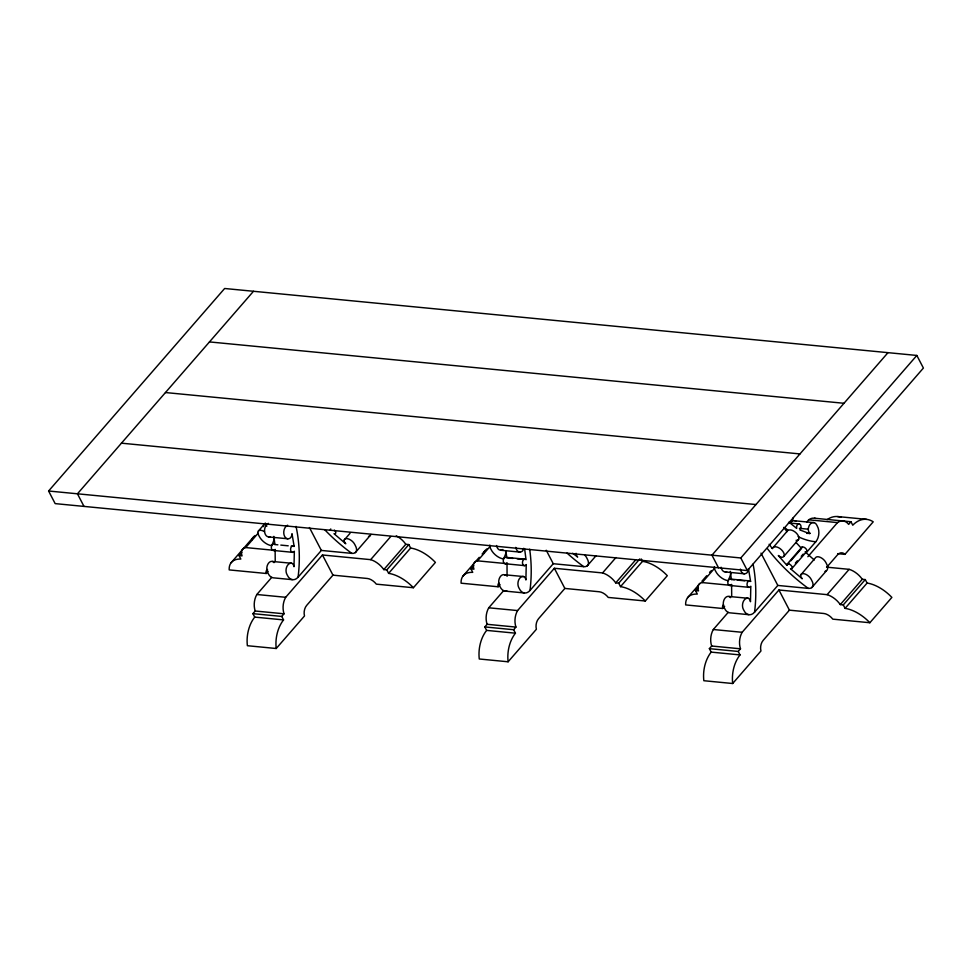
<?xml version="1.0" encoding="UTF-8"?>
<svg xmlns="http://www.w3.org/2000/svg" width="972" height="972" viewBox="0 0 972 972"><rect width="100%" height="100%" fill="white"/><g stroke="black" fill="none" stroke-linecap="round" stroke-linejoin="round"><path stroke-width="1.46" d="M275.234 561.561L275.112 549.411A3.244 2.211 -84.5 0 1 272.051 549.788A3.244 2.211 -84.5 0 1 271.868 545.365A3.244 2.211 -84.5 0 1 274.906 544.527L277.87 544.818M507.068 576.347L507.02 562.703M731.697 596.565L731.588 584.415A3.244 2.211 -84.5 0 1 728.526 584.792A3.244 2.211 -84.5 0 1 728.344 580.369A3.244 2.211 -84.5 0 1 731.381 579.531L734.334 579.822M806.724 533.397L809.955 533.288A4.945 3.366 -84.5 0 1 808.279 529.193L808.534 527.541A6.828 4.641 -84.5 0 1 812.373 522.681A6.828 4.641 -84.5 0 1 816.832 525.208L817.221 525.961A10.923 7.436 -84.5 0 1 815.763 541.793L806.007 553.007M769.119 544.259L772.29 548.548L772.594 547.977A9.076 4.811 41 0 1 775.68 546.811A6.828 3.621 41 0 1 782.715 551.185A6.828 3.621 41 0 1 783.298 556.92L782.387 557.248A4.945 2.624 41 0 1 778.305 555.498L786.895 565.315A3.244 1.725 41 0 1 788.875 563.93A3.244 1.725 41 0 1 792.119 566.992A3.244 1.725 41 0 1 790.479 568.705L802.24 578.777A4.945 2.624 41 0 1 800.661 575.047L801.122 574.294A6.828 3.621 41 0 1 806.213 574.525A6.828 3.621 41 0 1 811.28 579.555L811.669 580.308A10.923 5.783 41 0 1 808.315 588.388L777.819 585.436L754.551 612.214A10.923 7.436 -84.5 0 1 743.872 610.343L743.483 609.59A6.828 4.641 -84.5 0 1 742.948 602.543A6.828 4.641 -84.5 0 1 747.079 598.23L748.221 598.278A4.945 3.366 -84.5 0 1 750.469 601.717L750.809 586.274A3.244 2.211 -84.5 0 1 747.747 586.651A3.244 2.211 -84.5 0 1 747.565 582.228A3.244 2.211 -84.5 0 1 750.603 581.39L748.464 568.717A4.945 3.366 -84.5 0 1 746.666 573.079L745.56 573.638A6.828 4.641 -84.5 0 1 740.348 569.094M772.29 548.548L787.271 531.101A9.076 4.811 41 0 1 790.345 529.934A6.828 3.621 41 0 1 797.392 534.308A6.828 3.621 41 0 1 797.976 540.043L797.052 540.371A4.945 2.624 41 0 1 796.117 540.286M334.392 530.141A3.244 1.725 41 0 1 335.765 532.826A3.244 1.725 41 0 1 334.003 533.701L345.777 543.773A4.945 2.624 41 0 1 344.185 540.043L344.659 539.278A6.828 3.621 41 0 1 349.75 539.509A6.828 3.621 41 0 1 354.804 544.551L355.205 545.304A10.923 5.783 41 0 1 351.852 553.384L321.355 550.431L298.076 577.198A10.923 7.436 -84.5 0 1 287.408 575.339L287.019 574.586A6.828 4.641 -84.5 0 1 286.485 567.539A6.828 4.641 -84.5 0 1 290.616 563.225L291.758 563.274A4.945 3.366 -84.5 0 1 293.994 566.712L294.346 551.27A3.244 2.211 -84.5 0 1 291.284 551.646A3.244 2.211 -84.5 0 1 291.102 547.224A3.244 2.211 -84.5 0 1 294.139 546.385L292.001 533.713A4.945 3.366 -84.5 0 1 290.203 538.075L289.097 538.634A6.828 4.641 -84.5 0 1 284.043 534.867A6.828 4.641 -84.5 0 1 285.865 526.581A9.076 6.172 -84.5 0 1 287.663 525.22M48.6 491.006L224.641 288.49L916.839 355.448L923.4 368.06L747.359 570.576L55.161 503.618L48.6 491.006L740.798 557.964L916.839 355.448M253.485 291.284L77.444 493.8L84.005 506.412M258.406 531.004L265.259 523.13M231.093 562.752L253.097 537.431M268.163 571.293L266.255 573.492L229.198 569.908A29.488 15.625 41 0 1 240.849 559.058L239.039 555.595L242.052 555.887A14.993 7.946 41 0 1 245.685 547.564L258.115 533.251M239.039 555.595L241.919 552.29M396.272 535.815A14.993 7.946 41 0 1 405.81 544.284L408.823 544.575L410.621 548.038A29.488 15.625 41 0 1 435.407 562.411L413.404 587.732L376.334 584.148A9.027 4.775 41 0 0 367.38 578.486L332.959 575.157L306.702 605.362A9.027 6.136 -84.5 0 0 304.491 615.969L276.218 648.506L247.374 645.712A29.488 20.072 -84.5 0 1 254.713 617.111L252.902 613.648L255.199 611.011A14.993 10.206 -84.5 0 1 256.839 594.5L271.747 577.356M252.902 613.648L281.746 616.43L284.043 613.794A14.993 10.206 -84.5 0 1 285.683 597.294L322.461 554.988L370.66 559.653A14.993 7.946 41 0 1 383.806 569.604L386.807 569.896L408.823 544.575M344.185 540.043L350.054 533.3M355.339 552.582L370.016 535.706M370.66 559.653L390.756 536.532M383.806 569.604L405.81 544.284M413.404 587.732A29.488 15.625 41 0 0 388.618 573.359L410.621 548.038M463 576.032L479.257 557.321M482.136 554.016L485.004 550.723M500.07 584.573L498.15 586.772L461.093 583.188A29.488 15.625 41 0 1 472.744 572.35L470.946 568.875L473.947 569.167A14.993 7.946 41 0 1 477.58 560.844L490.022 546.531M470.946 568.875L473.814 565.582M641.326 559.009L642.528 561.33A29.488 15.625 41 0 1 667.302 575.691L645.299 601.012L608.241 597.428A9.027 4.775 41 0 0 599.274 591.766L564.866 588.437L538.597 618.654A9.027 6.136 -84.5 0 0 536.386 629.261L508.113 661.786L479.269 658.992A29.488 20.072 -84.5 0 1 486.608 630.391L484.809 626.928L487.094 624.291A14.993 10.206 -84.5 0 1 488.746 607.792L503.654 590.636M524.625 548.803L526.034 559.678A3.244 2.211 -84.5 0 0 522.997 560.504A3.244 2.211 -84.5 0 0 523.179 564.926A3.244 2.211 -84.5 0 0 526.241 564.562L525.901 579.992A4.945 3.366 -84.5 0 0 523.653 576.554L522.523 576.505A6.828 4.641 -84.5 0 0 518.38 580.819A6.828 4.641 -84.5 0 0 518.914 587.866L519.303 588.619A10.923 7.436 -84.5 0 0 529.983 590.49L553.25 563.711L583.759 566.664A10.923 5.783 41 0 0 587.1 558.584L586.711 557.831A6.828 3.621 41 0 0 584.913 555.291M484.809 626.928L513.653 629.722L515.938 627.086A14.993 10.206 -84.5 0 1 517.59 610.574L554.356 568.268L602.567 572.933A14.993 7.946 41 0 1 615.713 582.884L618.714 583.176L639.758 558.961M587.246 565.862L596.043 555.729M602.567 572.933L615.956 557.527M615.713 582.884L635.797 559.775M645.299 601.012A29.488 15.625 41 0 0 620.525 586.638L642.528 561.33M887.995 352.654L711.954 555.182L718.515 567.782M687.556 597.756L699.998 583.443M701.918 581.244L706.693 575.74M724.638 606.297L722.718 608.496L685.661 604.912A29.488 15.625 41 0 1 697.313 594.074L695.515 590.599L698.516 590.891A14.993 7.946 41 0 1 702.149 582.568L714.59 568.255M695.515 590.599L698.382 587.307M826.54 567.15L849.139 569.337A14.993 7.946 41 0 1 862.286 579.288L865.287 579.579L867.097 583.054A29.488 15.625 41 0 1 891.871 597.416L869.867 622.736L832.81 619.152A9.027 4.775 41 0 0 823.843 613.49L789.422 610.161L763.166 640.378A9.027 6.136 -84.5 0 0 760.954 650.973L732.681 683.51L703.837 680.716A29.488 20.072 -84.5 0 1 711.176 652.115L709.378 648.652L711.662 646.016A14.993 10.206 -84.5 0 1 713.314 629.516L728.222 612.36M806.687 522.086L808.668 519.813A14.993 10.206 -84.5 0 1 815.532 518.441M783.942 556.288L798.607 539.411M787.259 564.003L801.924 547.127M786.895 565.315L788.851 563.067M790.807 560.82L801.56 548.439L795.898 542.327M795.363 563.08L797.319 560.832M801.232 556.336L803.188 554.076M791.961 568.45L806.626 551.574M709.378 648.652L738.21 651.447L740.506 648.81A14.993 10.206 -84.5 0 1 742.146 632.298L778.924 589.992L827.123 594.657A14.993 7.946 41 0 1 840.282 604.608L843.283 604.9L865.287 579.579M807.854 556.713L837.512 522.596A14.993 10.206 -84.5 0 1 848.665 524.382L850.962 521.745L852.76 525.208A29.488 20.072 -84.5 0 1 873.221 521.818L844.947 554.356A9.027 6.136 -84.5 0 0 837.487 554.866L826.868 567.089M800.661 575.047L815.8 557.406A6.828 3.621 41 0 1 820.89 557.649A6.828 3.621 41 0 1 825.945 562.679L826.334 563.432A10.923 5.783 41 0 1 824.973 571.415M811.814 587.586L826.479 570.71M827.123 594.657L849.139 569.337M840.282 604.608L862.286 579.288M869.867 622.736A29.488 15.625 41 0 0 845.081 608.363L867.097 583.054M502.876 549.496L501.771 550.055A6.828 4.641 -84.5 0 1 496.558 545.523M726.631 571.621L726.339 571.779A6.828 4.641 -84.5 0 1 721.115 567.235M291.758 563.274L271.382 561.366A6.828 4.641 -84.5 0 0 267.251 565.68A6.828 4.641 -84.5 0 0 267.786 572.727L268.175 573.48A10.923 7.436 -84.5 0 0 273.059 577.805L292.293 579.664M523.653 576.554L503.289 574.646A6.828 4.641 -84.5 0 0 499.158 578.96A6.828 4.641 -84.5 0 0 499.693 586.007L500.082 586.76A10.923 7.436 -84.5 0 0 506.983 591.037M748.221 598.278L727.858 596.371A6.828 4.641 -84.5 0 0 723.727 600.684A6.828 4.641 -84.5 0 0 724.249 607.731L724.65 608.484A10.923 7.436 -84.5 0 0 729.535 612.81L748.756 614.668M209.466 341.913L843.988 403.283M165.459 392.542L799.98 453.924M121.451 443.171L755.961 504.553M837.621 516.557L866.453 519.34M814.56 518.222L850.962 521.745M808.668 519.813L837.512 522.596M794.865 520.798L814.086 522.657M788.462 522.912L798.814 523.908M799.397 528.331L808.279 529.193M806.991 532.996L809.955 533.288M837.743 553.651L844.947 554.356M500.616 550.225L519.85 552.084M725.185 571.937L744.418 573.808M525.293 559.216L506.06 557.357A3.244 2.211 -84.5 0 0 503.253 560.978A3.244 2.211 -84.5 0 0 506.315 563.444M730.628 579.081L749.849 580.94M512.73 558.39L506.813 557.807L505.926 551.015M517.165 558.815L523.082 559.386M737.298 580.102L744.686 580.819M747.65 581.11L750.603 581.39M268.722 536.933L287.943 538.792M477.58 560.844L507.542 563.736M702.149 582.568L732.11 585.46M505.489 563.772L524.722 565.631M730.057 585.496L749.291 587.355M280.823 545.098L288.222 545.814M291.175 546.106L294.139 546.385M245.685 547.564L275.635 550.456M273.594 550.48L292.815 552.339M504.966 591.085L524.187 592.944M488.746 607.792L517.59 610.574M713.314 629.516L742.146 632.298M256.839 594.5L285.683 597.294M487.094 624.291L515.938 627.086M711.662 646.016L740.506 648.81M486.608 630.391L515.452 633.185A29.488 20.072 -84.5 0 0 508.113 661.786M711.176 652.115L740.02 654.909A29.488 20.072 -84.5 0 0 732.681 683.51M255.199 611.011L284.043 613.794M254.713 617.111L283.557 619.905A29.488 20.072 -84.5 0 0 276.218 648.506M809.676 533.689L799.81 529.91A3.244 2.211 -84.5 0 0 800.819 525.597A3.244 2.211 -84.5 0 0 797.988 524.224A3.244 2.211 -84.5 0 0 796.688 528.391L788.96 522.134A4.945 3.366 -84.5 0 0 792.253 520.628L792.897 519.182A6.828 4.641 -84.5 0 0 793.298 517.566M264.493 531.745L264.117 531.49A6.828 3.621 41 0 0 258.746 530.712A6.828 3.621 41 0 0 258.674 535.256L259.062 535.997A10.923 5.783 41 0 0 271.625 545.62A107.479 56.947 41 0 0 274.444 538.148M814.232 560.006L805.144 551.829A3.244 1.725 41 0 0 805.946 548.718A3.244 1.725 41 0 0 801.56 547.661M572.678 553.25L577.672 557.053A4.945 2.624 41 0 1 576.092 553.335M786.968 531.672L783.797 527.383M843.283 604.9L845.081 608.363M760.991 553.117L777.819 585.436M778.924 589.992L789.422 610.161M740.798 557.964L747.359 570.576M738.21 651.447L740.02 654.909M618.714 583.176L620.525 586.638M546.24 550.249L553.25 563.711M554.356 568.268L564.866 588.437M513.653 629.722L515.452 633.185M386.807 569.896L388.618 573.359M309.436 527.541L321.355 550.431M322.461 554.988L332.959 575.157M281.746 616.43L283.557 619.905M730.312 571.378L731.381 579.531M273.849 536.374L274.906 544.527M753.069 564.1A107.479 73.155 -84.5 0 1 754.551 612.214M815.763 541.793A107.479 73.155 -84.5 0 1 798.146 536.653M788.11 530.335A107.479 73.155 -84.5 0 1 784.999 527.772M827.087 519.668A29.488 20.072 -84.5 0 1 841.096 517.347M722.718 608.496A9.027 4.775 41 0 1 723.557 604.73M730.908 573.152A107.479 56.947 41 0 1 728.089 580.624A10.923 5.783 41 0 1 715.526 571.014L715.137 570.26A6.828 3.621 41 0 1 714.444 566.798M808.315 588.388A107.479 56.947 41 0 1 767.588 548.876M709.572 572.435A29.488 15.625 41 0 1 711.601 570.552M729 596.419A4.945 3.366 -84.5 0 1 730.458 597.659M790.576 522.79A6.828 4.641 -84.5 0 1 795.934 521.284M529.667 549.204A107.479 73.155 -84.5 0 1 529.983 590.49M523.75 548.281A4.945 3.366 -84.5 0 1 522.098 551.355L520.992 551.914A6.828 4.641 -84.5 0 1 515.78 547.382M498.15 586.772A9.027 4.775 41 0 1 498.988 583.006M506.339 551.428A107.479 56.947 41 0 1 503.52 558.9A10.923 5.783 41 0 1 490.957 549.289L490.568 548.536A6.828 3.621 41 0 1 489.876 545.073M583.759 566.664A107.479 56.947 41 0 1 567.016 553.092M483.679 553.202A29.488 15.625 41 0 1 487.033 548.828M504.432 574.695A4.945 3.366 -84.5 0 1 505.221 575.169M296.035 526.399A107.479 73.155 -84.5 0 1 298.076 577.198M269.864 536.775A6.828 4.641 -84.5 0 1 264.821 533.008A6.828 4.641 -84.5 0 1 266.632 524.722A9.076 6.172 -84.5 0 1 268.43 523.361M266.255 573.492A9.027 4.775 41 0 1 267.531 569.434M351.852 553.384A107.479 56.947 41 0 1 324.806 529.813M251.772 539.922A29.488 15.625 41 0 1 255.138 535.536M263.448 526.581A14.993 7.946 41 0 1 264.724 523.653M272.525 561.415A4.945 3.366 -84.5 0 1 273.995 562.654M370.952 534.442A10.923 5.783 41 0 1 368.497 536.41M330.419 530.311A3.244 1.725 41 0 1 330.784 528.987M266.875 526.156A3.244 1.725 41 0 1 265.465 523.483"/></g></svg>
